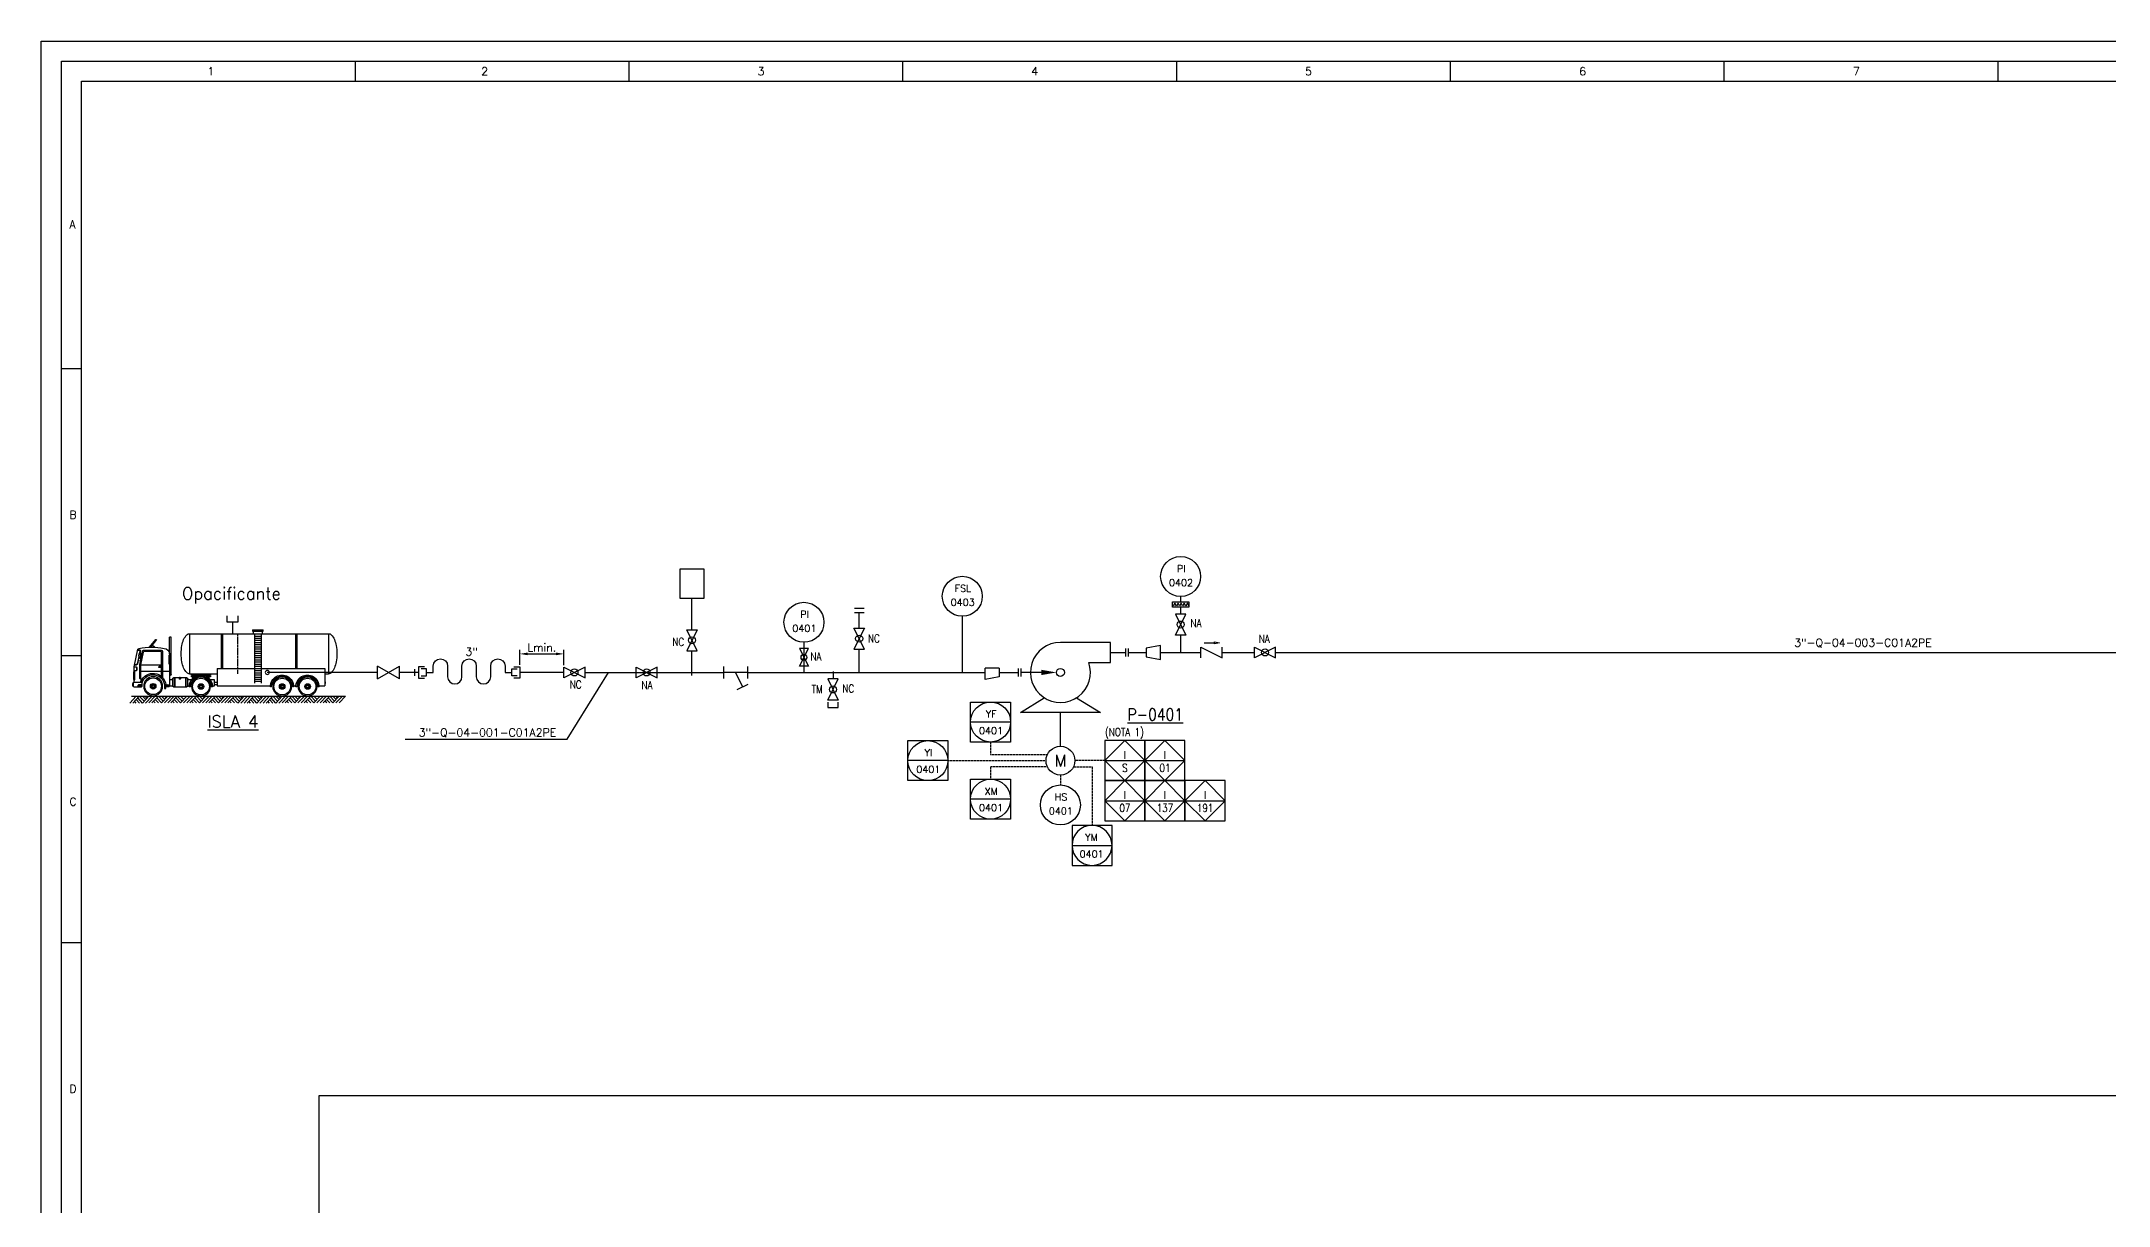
# Model space of a CAD drawing. Header units: millimetres. Extents: x 199 to 3946, y 1635 to 2230.
# Drawn here: x 2170 to 2687, y 1938 to 2229 of the extents above; entities that cross this region are included whole.
import ezdxf
from ezdxf.enums import TextEntityAlignment as Align

# ---------------------------------------------------------------- set-up
doc = ezdxf.new("R2010")
doc.units = ezdxf.units.MM
doc.linetypes.add('RAYITAS', pattern=[0.375, 0.25, -0.125])
doc.linetypes.add('TRAZOS', pattern=[0.75, 0.5, -0.25])
for name, color, linetype in [('CAJETIN', 1, 'Continuous'), ('CARGACAMIONES', 7, 'Continuous'), ('COTAS', 4, 'Continuous'), ('EQUIPOS', 5, 'Continuous'), ('FORMATO', 7, 'Continuous'), ('INSTRUMENTOS', 1, 'Continuous'), ('TEX', 7, 'Continuous'), ('TEXTO-INSTRUMENTACION', 7, 'Continuous'), ('TEXTO-VALVULAS Y ACCESORIOS', 7, 'Continuous'), ('TUBERIA', 5, 'Continuous'), ('TUBERÍA2', 1, 'TRAZOS'), ('VALVULAS Y ACCESORIOS', 1, 'Continuous')]:
    doc.layers.add(name, color=color, linetype=linetype)
doc.styles.add('PY', font='ROMANS.shx')
doc.styles.add('PY1', font='ROMANS.shx', dxfattribs={"width": 0.8})
doc.styles.add('TXT', font='txt')
doc.linetypes.add('SEÑAL_MECANICA2', pattern='A,4.411183,["o",PY,S=4.130212,R=360,X=0,Y=-1.374288],0.588817,-0.374158,["",PY,S=2,R=360,X=0,Y=-0.688262],-2.183682', length=7.55784)
doc.dimstyles.new('1-5', dxfattribs={"dimtxt": 2, "dimasz": 2, "dimexe": 1, "dimexo": 0.5, "dimgap": 0.6, "dimtad": 1, "dimdec": 0, "dimlfac": 5, "dimzin": 0, "dimdsep": 46, "dimtxsty": 'PY', "dimcen": 0.7, "dimclrd": 4, "dimclre": 4, "dimclrt": 7, "dimazin": 0, "dimtfac": 1, "dimtdec": 0, "dimtofl": 0, "dimtmove": 0, "dimatfit": 3, "dimfxl": 1, "dimtolj": 1, "dimtzin": 0, "dimarcsym": 0})

# ---------------------------------------------------------------- blocks, each defined once
blk = doc.blocks.new('CAMION CISTERNA ALZ')
at = {"layer": 'CAJETIN', "color": 4, "linetype": 'RAYITAS'}
blk.add_line((38.62, 22.25), (38.62, 7.95), dxfattribs=at)
at = {"layer": 'CARGACAMIONES', "color": 4, "linetype": 'ByBlock'}
for p, q in [((55.71, 22.25), (6.06, 22.25)), ((6.06, 22.25), (6.06, 7.95)), ((17.4, 22.25), (17.4, 9.88)), ((17.83, 22.25), (17.83, 9.88)), ((33.2, 23.63), (29.46, 23.63)), ((29.46, 23.13), (29.46, 23.63)), ((33.2, 23.38), (29.46, 23.38)), ((33.2, 23.13), (29.46, 23.13)), ((29.73, 23.13), (29.73, 22.25)), ((32.91, 22.25), (32.91, 23.13)), ((33.2, 23.63), (33.2, 23.13)), ((43.94, 22.25), (43.94, 9.88)), ((44.37, 22.25), (44.37, 9.88)), ((55.71, 22.25), (55.71, 7.95)), ((30.12, 22.09), (30.12, 4.63)), ((32.54, 21.43), (30.12, 21.43)), ((32.54, 20.66), (30.12, 20.66)), ((32.54, 19.89), (30.12, 19.89)), ((32.54, 19.12), (30.12, 19.12)), ((32.54, 18.34), (30.12, 18.34)), ((32.54, 17.57), (30.12, 17.57)), ((32.54, 16.8), (30.12, 16.8)), ((32.54, 16.03), (30.12, 16.03)), ((32.54, 15.26), (30.12, 15.26)), ((32.54, 22.09), (32.54, 4.63)), ((62.23, 7.75), (62.23, 21.05)), ((62.23, 21.05), (62.83, 21.05)), ((62.83, 14.9), (62.83, 21.05)), ((62.83, 15), (62.83, 3.58)), ((65.41, 15.99), (65.41, 6.68)), ((71.82, 16.39), (65.81, 16.39)), ((65.81, 15.79), (65.81, 7.05)), ((71.82, 15.99), (66.01, 15.99)), ((67.49, 20.16), (69.67, 17.49)), ((67.79, 20.16), (67.49, 20.16)), ((69.97, 17.48), (67.79, 20.16)), ((69.05, 18.25), (68.14, 17.46)), ((72.2, 15.68), (73.15, 11.18)), ((72.59, 15.76), (73.06, 13.57)), ((73.06, 13.41), (73.06, 15.39)), ((73.06, 15.39), (73.35, 15.39)), ((73.15, 15.39), (73.15, 16.19)), ((73.39, 15.36), (73.23, 16.13)), ((73.53, 15.18), (73.32, 16.15)), ((73.35, 15.39), (73.35, 13.41)), ((74.15, 16.49), (73.52, 16.49)), ((74.18, 16.39), (73.52, 16.39)), ((75.44, 10.43), (74.12, 16.67)), ((7.45, 7.95), (6.06, 7.95)), ((45.78, 9.88), (7.45, 9.88)), ((7.45, 9.88), (7.45, 3.68)), ((32.54, 14.48), (30.12, 14.48)), ((32.54, 13.71), (30.12, 13.71)), ((32.54, 12.94), (30.12, 12.94)), ((32.54, 12.17), (30.12, 12.17)), ((32.54, 11.39), (30.12, 11.39)), ((32.54, 10.62), (30.12, 10.62)), ((32.54, 9.85), (30.12, 9.85)), ((32.54, 9.08), (30.12, 9.08)), ((32.54, 8.3), (30.12, 8.3)), ((32.54, 7.53), (30.12, 7.53)), ((45.78, 9.88), (45.78, 3.68)), ((55.71, 7.95), (45.78, 7.95)), ((48.23, 7.85), (48.23, 7.45)), ((54.98, 7.85), (48.23, 7.85)), ((48.23, 7.45), (51.01, 7.45)), ((48.73, 7.85), (48.73, 7.95)), ((49.32, 7.45), (49.32, 7.25)), ((52.3, 7.45), (54.98, 7.45)), ((53.89, 7.45), (53.89, 7.25)), ((54.49, 7.85), (54.49, 7.95)), ((54.98, 7.45), (54.98, 7.85)), ((62.83, 14.3), (63.22, 14.3)), ((62.83, 13.91), (63.22, 13.91)), ((62.83, 13.51), (63.22, 13.51)), ((62.83, 13.11), (63.22, 13.11)), ((62.83, 12.71), (63.22, 12.71)), ((62.83, 12.32), (63.22, 12.32)), ((62.83, 11.92), (63.22, 11.92)), ((62.83, 11.52), (63.22, 11.52)), ((65.41, 8.84), (62.83, 8.84)), ((73.15, 11.12), (65.81, 11.12)), ((73.15, 8.84), (65.81, 8.84)), ((66.1, 10.33), (66.1, 10.53)), ((66.1, 10.53), (66.5, 10.53)), ((66.8, 10.33), (66.1, 10.33)), ((66.8, 10.53), (66.8, 10.33)), ((73.35, 13.41), (73.06, 13.41)), ((73.09, 13.41), (73.55, 11.22)), ((73.15, 13.41), (73.15, 12.61)), ((73.15, 12.61), (73.55, 12.61)), ((73.15, 11.18), (73.15, 6.16)), ((73.55, 11.22), (73.55, 6.36)), ((74.2, 11.52), (73.69, 13.95)), ((74.3, 11.54), (73.74, 14.16)), ((74.55, 10.13), (74.55, 9.24)), ((74.64, 10.33), (74.64, 9.14)), ((75.27, 11.22), (74.69, 11.22)), ((75.29, 11.12), (74.69, 11.12)), ((75.44, 10.43), (74.74, 10.43)), ((74.74, 9.04), (75.44, 9.04)), ((75.44, 8.94), (75.24, 8.94)), ((75.44, 8.74), (75.24, 8.74)), ((75.34, 8.74), (75.34, 5.76)), ((75.44, 4.87), (75.44, 10.43)), ((75.44, 8.64), (75.54, 8.64)), ((75.54, 8.64), (75.54, 5.86)), ((75.64, 8.64), (75.54, 8.64)), ((75.64, 5.86), (75.64, 8.64)), ((7.15, 4.45), (7.15, 5.08)), ((7.15, 5.08), (7.45, 5.08)), ((7.45, 4.45), (7.15, 4.45)), ((9.49, 3.68), (7.45, 3.68)), ((9.48, 3.28), (9.87, 3.28)), ((17.32, 3.28), (17.72, 3.28)), ((18.22, 3.68), (17.71, 3.68)), ((18.56, 3.68), (17.75, 3.68)), ((18.55, 3.28), (18.94, 3.28)), ((26.39, 3.28), (26.79, 3.28)), ((45.78, 3.68), (26.78, 3.68)), ((32.54, 6.75), (30.12, 6.75)), ((32.54, 5.99), (30.12, 5.99)), ((32.54, 5.26), (30.12, 5.26)), ((46.74, 4.98), (45.78, 4.98)), ((46.74, 4.12), (45.78, 4.12)), ((46.74, 3.68), (46.74, 5.76)), ((46.74, 5.76), (48.29, 5.76)), ((47.54, 3.68), (46.74, 3.68)), ((47.54, 3.28), (47.93, 3.28)), ((50.24, 7.25), (48.23, 7.25)), ((48.23, 7.25), (48.23, 6.85)), ((48.23, 6.85), (49.44, 6.85)), ((48.43, 6.85), (48.92, 6.47)), ((54.98, 7.25), (53.07, 7.25)), ((53.87, 6.85), (54.98, 6.85)), ((54.78, 6.85), (54.34, 6.51)), ((54.98, 6.85), (54.98, 7.25)), ((55.02, 5.76), (56.27, 5.76)), ((55.38, 3.28), (55.78, 3.28)), ((56.27, 3.68), (55.77, 3.68)), ((56.27, 3.68), (56.27, 6.06)), ((56.67, 6.46), (58.95, 6.46)), ((61.44, 3.28), (56.67, 3.28)), ((56.97, 6.46), (56.97, 3.28)), ((57.17, 6.46), (57.17, 3.28)), ((58.95, 6.46), (58.95, 6.16)), ((59.35, 6.46), (61.44, 6.46)), ((59.35, 6.46), (59.35, 6.16)), ((60.94, 6.46), (60.94, 3.28)), ((61.14, 6.46), (61.14, 3.28)), ((61.83, 6.06), (61.83, 3.68)), ((61.83, 5.76), (62.83, 5.76)), ((62.83, 3.68), (61.83, 3.68)), ((62.83, 7.35), (62.63, 7.35)), ((64.12, 3.38), (63.03, 3.38)), ((63.05, 3.58), (63.05, 3.9)), ((63.05, 3.58), (64, 3.58)), ((64, 3.58), (64, 3.9)), ((64.12, 2.68), (64.12, 3.38)), ((64.62, 2.68), (64.12, 2.68)), ((64.62, 3.38), (64.62, 2.68)), ((73.35, 6.16), (72.5, 6.16)), ((72.66, 5.37), (72.66, 5.96)), ((72.66, 3.48), (72.66, 4.67)), ((72.86, 4.87), (75.64, 4.87)), ((72.86, 3.48), (72.86, 3.88)), ((72.86, 3.48), (74.05, 3.48)), ((75.64, 3.28), (72.86, 3.28)), ((74.05, 3.48), (74.05, 3.88)), ((75.44, 5.76), (75.24, 5.76)), ((75.54, 5.86), (75.44, 5.86)), ((75.54, 5.86), (75.64, 5.86)), ((75.84, 4.67), (75.84, 3.48)), ((75.84, 4.47), (76.03, 4.47)), ((76.03, 3.68), (75.84, 3.68)), ((76.03, 4.47), (76.03, 3.68))]:
    blk.add_line(p, q, dxfattribs=at)
at = {"layer": 'CARGACAMIONES', "color": 4}
for p, q in [((2.29, -2.48), (0, 0)), ((76.41, 0), (0.04, 0)), ((37.42, -1.23), (38.57, 0)), ((37.99, -1.84), (39.69, 0)), ((41.99, -2.48), (39.7, 0)), ((43.12, -2.48), (40.83, 0)), ((44.25, -2.48), (41.95, 0)), ((45.37, -2.48), (43.08, 0)), ((43.66, -0.62), (44.23, 0)), ((44.22, -1.23), (45.36, 0)), ((44.78, -1.84), (46.49, 0)), ((48.78, -2.48), (46.49, 0)), ((49.9, -2.48), (47.61, 0)), ((3.42, -2.48), (1.13, 0)), ((4.55, -2.48), (2.25, 0)), ((2.83, -0.63), (3.41, 0)), ((3.39, -1.24), (4.53, 0)), ((3.96, -1.85), (5.66, 0)), ((4.49, -2.48), (6.22, -0.61)), ((5.62, -2.49), (6.79, -1.22)), ((7.95, -2.49), (5.66, 0)), ((6.74, -2.49), (7.35, -1.83)), ((9.08, -2.49), (6.79, 0)), ((10.2, -2.49), (7.91, 0)), ((11.33, -2.49), (9.04, 0)), ((10.18, -1.24), (11.32, -0.01)), ((10.74, -1.85), (12.44, -0.01)), ((11.28, -2.49), (13.01, -0.62)), ((12.4, -2.49), (13.57, -1.23)), ((14.74, -2.49), (12.44, -0.01)), ((13.53, -2.49), (14.13, -1.84)), ((15.86, -2.49), (13.57, -0.01)), ((16.99, -2.49), (14.7, -0.01)), ((18.12, -2.49), (15.82, -0.01)), ((16.4, -0.63), (16.98, -0.01)), ((16.96, -1.24), (18.1, -0.01)), ((17.53, -1.85), (19.23, -0.01)), ((18.06, -2.49), (19.79, -0.62)), ((19.19, -2.49), (20.36, -1.23)), ((21.52, -2.49), (19.23, -0.01)), ((20.32, -2.49), (20.92, -1.84)), ((22.65, -2.49), (20.36, -0.01)), ((23.78, -2.5), (21.48, -0.01)), ((24.9, -2.5), (22.61, -0.01)), ((23.2, -0.91), (23.77, -0.28)), ((23.75, -1.25), (24.89, -0.01)), ((24.31, -1.86), (26.02, -0.01)), ((24.85, -2.5), (26.58, -0.62)), ((25.97, -2.5), (27.14, -1.23)), ((28.31, -2.5), (26.02, -0.01)), ((27.1, -2.5), (27.71, -1.84)), ((29.44, -2.5), (27.14, -0.01)), ((30.56, -2.5), (28.27, -0.02)), ((31.69, -2.5), (29.4, -0.02)), ((29.99, -0.77), (30.55, -0.14)), ((30.54, -1.25), (31.68, -0.02)), ((31.1, -1.86), (32.8, -0.02)), ((31.63, -2.5), (33.37, -0.63)), ((32.76, -2.5), (33.93, -1.24)), ((35.09, -2.5), (32.8, -0.02)), ((33.89, -2.5), (34.49, -1.85)), ((36.22, -2.5), (33.93, -0.02)), ((37.35, -2.5), (35.06, -0.02)), ((38.47, -2.5), (36.18, -0.02)), ((36.88, -0.75), (37.44, -0.12)), ((38.52, -2.48), (40.25, -0.61)), ((39.65, -2.48), (40.82, -1.22)), ((40.78, -2.48), (41.38, -1.83)), ((45.32, -2.48), (47.05, -0.61)), ((46.44, -2.48), (47.61, -1.22)), ((47.57, -2.48), (48.17, -1.83)), ((51.03, -2.48), (48.74, 0)), ((52.16, -2.48), (49.87, 0)), ((50.44, -0.63), (51.02, 0)), ((51, -1.24), (52.14, 0)), ((51.57, -1.85), (53.27, 0)), ((52.1, -2.48), (53.83, -0.61)), ((53.23, -2.49), (54.4, -1.22)), ((55.56, -2.49), (53.27, 0)), ((54.36, -2.49), (54.96, -1.83)), ((56.69, -2.49), (54.4, 0)), ((57.82, -2.49), (55.52, 0)), ((58.94, -2.49), (56.65, 0)), ((57.79, -1.24), (58.93, -0.01)), ((58.35, -1.85), (60.06, -0.01)), ((58.89, -2.49), (60.62, -0.62)), ((60.02, -2.49), (61.18, -1.23)), ((62.35, -2.49), (60.06, -0.01)), ((61.14, -2.49), (61.75, -1.84)), ((63.48, -2.49), (61.18, -0.01)), ((64.6, -2.49), (62.31, -0.01)), ((65.73, -2.49), (63.44, -0.01)), ((64.01, -0.63), (64.59, -0.01)), ((64.58, -1.24), (65.72, -0.01)), ((65.14, -1.85), (66.84, -0.01)), ((65.67, -2.49), (67.41, -0.62)), ((66.8, -2.49), (67.97, -1.23)), ((69.13, -2.49), (66.84, -0.01)), ((67.93, -2.49), (68.53, -1.84)), ((70.26, -2.49), (67.97, -0.01)), ((71.39, -2.5), (69.1, -0.01)), ((72.51, -2.5), (70.22, -0.01)), ((70.81, -0.91), (71.38, -0.28)), ((71.36, -1.25), (72.5, -0.01)), ((71.92, -1.86), (73.63, -0.01)), ((72.46, -2.5), (74.19, -0.62)), ((73.59, -2.5), (74.75, -1.23)), ((75.92, -2.5), (73.63, -0.01)), ((74.71, -2.5), (75.32, -1.84)), ((77.05, -2.5), (74.76, -0.01))]:
    blk.add_line(p, q, dxfattribs=at)
at = {"layer": 'CARGACAMIONES', "color": 4, "linetype": 'Continuous'}
blk.add_circle((27.95, 8.42), 0.718, dxfattribs=at)
at = {"layer": 'CARGACAMIONES', "color": 4, "linetype": 'ByBlock'}
for centre, radius in [((13.55, 3.38), 3.38), ((13.55, 3.38), 0.794), ((12.95, 3.38), 0.0993), ((13.13, 3.8), 0.0993), ((13.13, 2.96), 0.0993), ((13.55, 3.38), 0.397), ((13.55, 3.98), 0.0993), ((13.55, 2.78), 0.0993), ((13.97, 3.8), 0.0993), ((13.97, 2.96), 0.0993), ((14.14, 3.38), 0.0993), ((22.62, 3.38), 3.38), ((22.62, 3.38), 0.794), ((22.02, 3.38), 0.0993), ((22.2, 3.8), 0.0993), ((22.2, 2.96), 0.0993), ((22.62, 3.38), 0.397), ((22.62, 3.98), 0.0993), ((22.62, 2.78), 0.0993), ((23.04, 3.8), 0.0993), ((23.04, 2.96), 0.0993), ((23.21, 3.38), 0.0993), ((51.61, 3.38), 3.38), ((51.61, 3.38), 0.794), ((51.01, 3.38), 0.0993), ((51.19, 3.8), 0.0993), ((51.19, 2.96), 0.0993), ((51.61, 3.38), 0.397), ((51.61, 3.98), 0.0993), ((51.61, 2.78), 0.0993), ((52.03, 3.8), 0.0993), ((52.03, 2.96), 0.0993), ((52.2, 3.38), 0.0993), ((59.15, 6.46), 0.199), ((68.69, 3.48), 3.38), ((68.69, 3.48), 0.794), ((68.09, 3.48), 0.0993), ((68.27, 3.9), 0.0993), ((68.27, 3.06), 0.0993), ((68.69, 3.48), 0.397), ((68.69, 4.07), 0.0993), ((68.69, 2.88), 0.0993), ((69.11, 3.9), 0.0993), ((69.11, 3.06), 0.0993), ((69.28, 3.48), 0.0993)]:
    blk.add_circle(centre, radius, dxfattribs=at)
for centre, radius, start, end in [((6.06, 20.89), 1.36, 90, 135.02507), ((55.71, 20.89), 1.36, 44.97493, 90), ((20.34, 15.1), 17.24, 170.27274, 180), ((20.34, 15.1), 17.24, 180, 189.72726), ((13.25, 16.31), 10.04, 157.51772, 170.27274), ((8.8, 18.15), 5.23, 135.02507, 157.51772), ((52.97, 18.15), 5.23, 22.48228, 44.97493), ((48.52, 16.31), 10.04, 9.72726, 22.48228), ((41.43, 15.1), 17.24, 360, 9.72726), ((41.43, 15.1), 17.24, 350.27274, 0), ((64.81, 15), 1.99, 90, 180), ((69.28, -2.39), 19.88, 77.0128, 102.9872), ((65.81, 15.99), 0.397, 90, 180), ((66.01, 15.79), 0.199, 90, 180), ((69.75, 17.67), 0.0993, 0, 180), ((69.75, 17.67), 0.0993, 180, 0), ((71.82, 15.59), 0.794, 11.94418, 90), ((71.82, 15.59), 0.397, 11.94418, 90), ((73.52, 16.19), 0.298, 90, 191.97613), ((73.52, 16.19), 0.199, 90, 191.97613), ((72.36, 14.4), 1.4, 315, 45), ((73.73, 16.59), 0.397, 11.97613, 90), ((13.25, 13.88), 10.04, 189.72726, 202.48228), ((8.8, 12.04), 5.23, 202.48228, 224.97493), ((6.06, 9.3), 1.36, 224.97493, 270), ((13.6, 3.38), 4.12, 358.61965, 181.38035), ((22.67, 3.38), 4.12, 358.61965, 181.38035), ((51.66, 3.38), 4.12, 358.61965, 181.38035), ((55.71, 9.3), 1.36, 270, 315.02507), ((52.97, 12.04), 5.23, 315.02507, 337.51772), ((48.52, 13.88), 10.04, 337.51772, 350.27274), ((62.63, 7.75), 0.397, 180, 270), ((68.74, 3.48), 4.62, 31.87064, 181.38035), ((68.74, 3.48), 4.12, 17.5788, 181.38035), ((74.69, 11.62), 0.497, 191.97613, 270), ((74.69, 11.62), 0.397, 191.97613, 270), ((74.74, 10.33), 0.0993, 90, 180), ((74.74, 9.14), 0.0993, 180, 270), ((13.6, 3.38), 3.72, 358.47242, 181.52758), ((13.55, 3.38), 2.98, 90, 270), ((13.55, 3.38), 0.993, 90, 270), ((13.55, 3.38), 2.98, 270, 90), ((13.55, 3.38), 0.993, 270, 90), ((22.67, 3.38), 3.72, 358.47242, 181.52758), ((22.62, 3.38), 2.98, 90, 270), ((22.62, 3.38), 0.993, 90, 270), ((22.62, 3.38), 2.98, 270, 90), ((22.62, 3.38), 0.993, 270, 90), ((51.66, 3.38), 3.72, 358.47242, 181.52758), ((51.61, 3.38), 2.98, 90, 270), ((51.61, 3.38), 0.993, 90, 270), ((51.61, 3.38), 2.98, 270, 90), ((51.61, 3.38), 0.993, 270, 90), ((56.67, 6.06), 0.397, 90, 180), ((56.67, 3.68), 0.397, 180, 270), ((59.15, 6.16), 0.199, 180, 0), ((61.44, 6.06), 0.397, 0, 90), ((61.44, 3.68), 0.397, 270, 0), ((63.03, 3.58), 0.199, 180, 270), ((63.52, 3.42), 0.674, 45, 135), ((68.69, 3.48), 2.98, 90, 270), ((68.69, 3.48), 0.993, 90, 270), ((68.69, 3.48), 2.98, 270, 90), ((68.69, 3.48), 0.993, 270, 90), ((72.66, 5.66), 0.298, 270, 90), ((72.86, 4.67), 0.199, 90, 180), ((72.86, 3.48), 0.199, 180, 270), ((73.45, 3.28), 0.843, 45, 135), ((68.74, 3.48), 4.62, 17.5788, 25.73681), ((73.35, 6.36), 0.199, 270, 0), ((75.64, 4.67), 0.199, 0, 90), ((75.64, 3.48), 0.199, 270, 0)]:
    blk.add_arc(centre, radius, start, end, dxfattribs=at)
at = {"layer": 'CARGACAMIONES', "color": 4}
for start, end in [(357.70847, 177.70847), (177.70847, 357.70847)]:
    blk.add_arc((74.79, -1.38), 0.0145, start, end, dxfattribs=at)
blk = doc.blocks.new('VALV GLOB-V')
at = {"layer": 'INSTRUMENTOS', "color": 1, "flags": 128}
blk.add_lwpolyline([(5.7, -1.43), (5.7, 1.43), (0, -1.43), (0, 1.43)], close=True, dxfattribs=at)
at = {"layer": 'INSTRUMENTOS', "color": 1}
blk.add_circle((2.85, 0), 0.95, dxfattribs=at)
at = {"layer": 'INSTRUMENTOS', "color": 7, "linetype": 'SEÑAL_MECANICA2', "style": 'PY'}
blk.add_attdef('REF.', text='', height=2, dxfattribs=at).set_placement((3, -3.37), align=Align.MIDDLE)
blk = doc.blocks.new('*D22')
at = {"layer": 'COTAS', "color": 4, "lineweight": -2, "transparency": 16777216}
for p, q in [((2289.56, 2073.25), (2289.56, 2076.98)), ((2300.62, 2073.16), (2300.62, 2076.98)), ((2291.56, 2075.98), (2298.62, 2075.98))]:
    blk.add_line(p, q, dxfattribs=at)
at = {"layer": 'COTAS', "color": 4, "transparency": 16777216}
for points in [[(2291.56, 2076.32), (2291.56, 2075.65), (2289.56, 2075.98)], [(2298.62, 2076.32), (2298.62, 2075.65), (2300.62, 2075.98)]]:
    blk.add_solid(points, dxfattribs=at)
at = {"layer": 'Defpoints', "color": 0, "transparency": 16777216}
for p in [(2289.56, 2072.75), (2300.62, 2075.98), (2300.62, 2072.66)]:
    blk.add_point(p, dxfattribs=at)
at = {"layer": 'COTAS', "color": 7, "transparency": 16777216, "insert": (2295.09, 2077.58), "char_height": 2, "attachment_point": 5, "style": 'PY'}
blk.add_mtext('\\A1;Lmin.', dxfattribs=at)
blk = doc.blocks.new('MANG-VAL')
at = {"layer": 'INSTRUMENTOS', "color": 1}
for p, q in [((0, 1.5), (0, -1.5)), ((6, 0), (0, 0)), ((3, 0), (4.8, -3.6)), ((6, 1.5), (6, -1.5)), ((3.46, -4.27), (6.14, -2.93))]:
    blk.add_line(p, q, dxfattribs=at)
blk = doc.blocks.new('SEÑAL CIR')
at = {"color": 1}
blk.add_circle((0, 5.7), 5.7, dxfattribs=at)
at = {"layer": 'INSTRUMENTOS', "linetype": 'Continuous', "style": 'PY', "flags": 4}
for p in [(0.18, 6.94), (0.13, 2.95)]:
    blk.add_attdef('---', text='', height=2, dxfattribs=at).set_placement(p, align=Align.CENTER)
blk = doc.blocks.new('REDUCCION')
at = {"color": 1}
for p, q in [((0, 2), (0, -2)), ((4, 1.25), (0, 2)), ((4, -1.25), (4, 1.25)), ((0, -2), (4, -1.25))]:
    blk.add_line(p, q, dxfattribs=at)
at = {"style": 'PY1', "width": 0.8}
blk.add_attdef('.', text='', height=2, dxfattribs=at).set_placement((2, -3.65), align=Align.MIDDLE)
blk = doc.blocks.new('FLECHA')
at = {"color": 1}
blk.add_solid([(-0.88, -5), (0.87, -5), (0, 0)], dxfattribs=at)
blk = doc.blocks.new('SECUENCIA PROGRAMADA EN SISTEMA DE CONTROL PLC')
at = {"layer": 'INSTRUMENTOS'}
blk.add_line((-5, 5), (5, 5), dxfattribs=at)
at = {"layer": 'INSTRUMENTOS', "flags": 128}
for points in [[(0, 0), (-5, 5), (0, 10), (5, 5)], [(-5, 0), (5, 0), (5, 10), (-5, 10)]]:
    blk.add_lwpolyline(points, close=True, dxfattribs=at)
at = {"layer": 'TEXTO-INSTRUMENTACION', "linetype": 'Continuous', "style": 'PY1', "width": 0.8}
for tag, p in [('XXX', (0.01, 6.43)), ('YYY', (0.01, 3.17))]:
    blk.add_attdef(tag, text='', height=2, dxfattribs=at).set_placement(p, align=Align.MIDDLE_CENTER)
blk = doc.blocks.new('DIAFRAGMA')
at = {"layer": 'INSTRUMENTOS', "color": 1, "ltscale": 0.1, "flags": 128}
blk.add_lwpolyline([(0, -2.25), (0, 2.25), (1.5, 2.25), (1.5, -2.25)], close=True, dxfattribs=at)
blk.add_lwpolyline([(0.46, -2.25), (1.12, -1.86), (0.38, -1.43), (1.12, -1), (0.38, -0.56), (1.12, -0.13), (0.38, 0.3), (1.12, 0.73), (0.38, 1.17), (1.12, 1.6), (0.38, 2.03), (0.75, 2.25)], dxfattribs=at)
blk = doc.blocks.new('VALVULA RETENCION')
at = {"layer": 'VALVULAS Y ACCESORIOS'}
blk.add_line((0.79, 2.4), (3.43, 2.4), dxfattribs=at)
at = {"layer": 'VALVULAS Y ACCESORIOS', "flags": 128}
blk.add_lwpolyline([(0, -1.33), (0, 1.33), (5.33, -1.33), (5.33, 1.33)], dxfattribs=at)
blk.add_lwpolyline([(4.65, 2.4), (3.43, 2.14), (3.43, 2.66)], close=True, dxfattribs=at)
at = {"layer": 'TEXTO-VALVULAS Y ACCESORIOS', "linetype": 'SEÑAL_MECANICA2', "style": 'PY1', "width": 0.8}
blk.add_attdef('REF.', text='', height=2, dxfattribs=at).set_placement((2.94, -3.07), align=Align.MIDDLE)
blk = doc.blocks.new('SEÑAL CIRCU MARCO')
at = {"color": 1, "linetype": 'Continuous', "ltscale": 0.5}
blk.add_line((5.7, 5.7), (-5.7, 5.7), dxfattribs=at)
at = {"color": 1, "flags": 128}
blk.add_lwpolyline([(5.7, 0), (-5.7, 0), (-5.7, 11.4), (5.7, 11.4)], close=True, dxfattribs=at)
at = {"color": 1}
blk.add_circle((0, 5.7), 5.7, dxfattribs=at)
at = {"style": 'PY'}
for tag, p in [('XXX', (0.18, 7.98)), ('YYY', (0.13, 3.24))]:
    blk.add_attdef(tag, text='', height=2, dxfattribs=at).set_placement(p, align=Align.MIDDLE)
blk = doc.blocks.new('MARCO-A1')
at = {"layer": 'FORMATO', "color": 5}
for p, q in [((78.42, 589), (78.42, 584)), ((146.83, 589), (146.83, 584)), ((215.25, 589), (215.25, 584)), ((283.67, 589), (283.67, 584)), ((352.08, 589), (352.08, 584)), ((420.5, 589), (420.5, 584)), ((488.92, 589), (488.92, 584)), ((5, 512.25), (10, 512.25)), ((5, 440.5), (10, 440.5)), ((5, 368.75), (10, 368.75))]:
    blk.add_line(p, q, dxfattribs=at)
at = {"layer": 'FORMATO', "color": 1}
blk.add_lwpolyline([(0, 594), (841, 594), (841, 0), (0, 0)], close=True, dxfattribs=at)
at = {"layer": 'FORMATO', "color": 5}
blk.add_lwpolyline([(5, 589), (836, 589), (836, 5), (5, 5)], close=True, dxfattribs=at)
at = {"layer": 'FORMATO', "color": 8, "linetype": 'Continuous'}
blk.add_lwpolyline([(10, 584), (831, 584), (831, 10), (10, 10)], close=True, dxfattribs=at)
at = {"layer": 'FORMATO', "color": 1, "style": 'PY'}
for s, p in [('1', (41.52, 585.5)), ('2', (109.93, 585.5)), ('3', (178.99, 585.5)), ('4', (247.4, 585.5)), ('5', (315.82, 585.5)), ('6', (384.34, 585.5)), ('7', (452.75, 585.5)), ('A', (7, 547.25)), ('B', (7, 474.67)), ('C', (7, 402.92)), ('D', (7, 331.17))]:
    blk.add_text(s, height=2, dxfattribs=at).set_placement(p)

msp = doc.modelspace()

# ---------------------------------------------------------------- linework, layer by layer
at = {"color": 1}
for p, q in [((2454.74, 2090.33), (2454.74, 2088.97)), ((2454.74, 2087.62), (2454.74, 2085.94)), ((2217.77, 2084), (2217.77, 2081.02)), ((2400.18, 2085.38), (2400.18, 2071.34)), ((2360.6, 2078.88), (2360.6, 2071.34)), ((2454.74, 2080.68), (2454.74, 2076.34)), ((2259.53, 2069.76), (2254.02, 2072.94)), ((2254.02, 2069.76), (2259.53, 2072.94)), ((2254.02, 2069.76), (2254.02, 2072.94)), ((2259.53, 2069.76), (2259.53, 2072.94)), ((2263.39, 2070.49), (2263.39, 2072.17)), ((2405.86, 2069.59), (2405.86, 2072.44)), ((2409.37, 2072.44), (2405.86, 2072.44)), ((2409.37, 2072.44), (2409.37, 2070.25)), ((2254.02, 2071.35), (2226.48, 2071.35)), ((2264.3, 2071.33), (2259.53, 2071.33)), ((2367.86, 2071.57), (2367.86, 2069.71)), ((2409.37, 2070.25), (2405.86, 2069.59)), ((2424.69, 2052.9), (2424.69, 2061.34))]:
    msp.add_line(p, q, dxfattribs=at)
for p, q in [((2301.39, 2054.69), (2311.74, 2071.34)), ((2260.91, 2054.69), (2301.39, 2054.69))]:
    msp.add_line(p, q)
at = {"color": 1, "flags": 128}
for points in [[(2216.35, 2085.5), (2216.35, 2084), (2219.2, 2084), (2219.2, 2085.5)], [(2265.8, 2072.75), (2264.3, 2072.75), (2264.3, 2069.9), (2265.8, 2069.9)], [(2288.06, 2072.75), (2289.56, 2072.75), (2289.56, 2069.9), (2288.06, 2069.9)], [(2366.61, 2063.92), (2366.61, 2062.6), (2369.11, 2062.6), (2369.11, 2063.92)]]:
    msp.add_lwpolyline(points, dxfattribs=at)
at = {"color": 1}
msp.add_circle((2424.7, 2049.3), 3.6, dxfattribs=at)
at = {"layer": 'EQUIPOS', "linetype": 'Continuous'}
for p, q in [((2437.19, 2076.34), (2441.08, 2076.34)), ((2420.76, 2071.34), (2414.85, 2071.34))]:
    msp.add_line(p, q, dxfattribs=at)
at = {"layer": 'EQUIPOS', "color": 5, "linetype": 'Continuous'}
msp.add_lwpolyline([(2437.19, 2078.84), (2424.69, 2078.84, 3.146264), (2431.76, 2073.84), (2437.19, 2073.84)], format="xyb", close=True, dxfattribs=at)
msp.add_lwpolyline([(2428.74, 2065.03), (2434.69, 2061.34), (2414.69, 2061.34), (2420.64, 2065.03)], dxfattribs=at)
msp.add_circle((2424.69, 2071.34), 1, dxfattribs=at)
at = {"layer": 'INSTRUMENTOS', "color": 1, "ltscale": 0.1, "flags": 128}
for points in [[(2264.96, 2070.48), (2266.26, 2070.48), (2266.26, 2072.21), (2264.96, 2072.21)], [(2288.89, 2070.48), (2287.6, 2070.48), (2287.6, 2072.21), (2288.89, 2072.21)]]:
    msp.add_lwpolyline(points, dxfattribs=at)
at = {"layer": 'TUBERIA', "color": 5, "linetype": 'Continuous'}
for p, q in [((2441.75, 2076.34), (2446.16, 2076.34)), ((2449.67, 2076.34), (2459.81, 2076.34)), ((2465.14, 2076.34), (2473.21, 2076.34)), ((2478.47, 2076.34), (2770.76, 2076.34)), ((2295.42, 2071.32), (2289.56, 2071.32)), ((2300.62, 2071.32), (2295.42, 2071.32)), ((2305.89, 2071.34), (2340.48, 2071.34)), ((2346.48, 2071.34), (2366.77, 2071.34)), ((2366.77, 2071.34), (2405.86, 2071.34)), ((2409.37, 2071.34), (2414.19, 2071.34))]:
    msp.add_line(p, q, dxfattribs=at)
at = {"layer": 'TUBERIA', "linetype": 'Continuous'}
msp.add_line((2415.27, 2071.34), (2414.85, 2071.34), dxfattribs=at)
at = {"layer": 'TUBERIA', "color": 1, "linetype": 'TRAZOS', "ltscale": 0.5}
for p, q in [((2396.57, 2049.3), (2421.1, 2049.3)), ((2435.8, 2049.3), (2428.29, 2049.3)), ((2424.69, 2045.7), (2424.69, 2043.21))]:
    msp.add_line(p, q, dxfattribs=at)
at = {"layer": 'TUBERIA', "color": 4, "linetype": 'Continuous'}
msp.add_lwpolyline([(2329.58, 2089.89), (2335.64, 2089.89), (2335.64, 2097.2), (2329.58, 2097.2)], close=True, dxfattribs=at)
for points in [[(2332.61, 2082.02), (2332.61, 2089.89)], [(2373.2, 2087.37), (2375.61, 2087.37)], [(2373.2, 2086.36), (2375.61, 2086.36)], [(2374.4, 2082.42), (2374.4, 2086.36)], [(2374.4, 2071.34), (2374.4, 2077.16)], [(2332.61, 2070.54), (2332.61, 2076.76)]]:
    msp.add_lwpolyline(points, dxfattribs=at)
at = {"layer": 'TUBERIA', "color": 5, "linetype": 'Continuous'}
msp.add_lwpolyline([(2239.44, 1865.06), (2239.44, 1965.62), (2770.76, 1965.62), (2770.76, 2076.34)], dxfattribs=at)
at = {"layer": 'TUBERIA', "color": 5, "linetype": 'Continuous', "flags": 128}
msp.add_lwpolyline([(2266.26, 2071.34), (2267.96, 2071.34), (2267.96, 2072.94, -1), (2271.55, 2072.94), (2271.55, 2070.25, 1), (2275.14, 2070.25), (2275.14, 2072.94, -1), (2278.72, 2072.94), (2278.72, 2070.25, 1), (2282.31, 2070.25), (2282.31, 2072.94, -1), (2285.89, 2072.94), (2285.89, 2071.34), (2287.6, 2071.34)], format="xyb", dxfattribs=at)
at = {"layer": 'TUBERÍA2', "color": 1, "ltscale": 0.5}
for points in [[(2407.24, 2053.94), (2407.24, 2050.84), (2421.44, 2050.84)], [(2421.44, 2047.76), (2407.24, 2047.76), (2407.24, 2044.66)], [(2427.95, 2047.76), (2432.63, 2047.76), (2432.63, 2033.11)]]:
    msp.add_lwpolyline(points, dxfattribs=at)
at = {"layer": 'VALVULAS Y ACCESORIOS', "ltscale": 0.1}
for p, q in [((2441.08, 2075.34), (2441.08, 2077.34)), ((2441.75, 2075.34), (2441.75, 2077.34)), ((2414.19, 2070.34), (2414.19, 2072.34)), ((2414.19, 2070.34), (2414.19, 2072.34)), ((2414.85, 2070.34), (2414.85, 2072.34)), ((2414.85, 2070.34), (2414.85, 2072.34))]:
    msp.add_line(p, q, dxfattribs=at)

# ---------------------------------------------------------------- block references
msp.add_blockref('MARCO-A1', (2170.01, 1635.11))
at = {"linetype": 'Continuous'}
ref = msp.add_blockref('SEÑAL CIR', (2454.74, 2090.33), dxfattribs=dict(at, xscale=0.8771000000000412, yscale=0.8771000000000412, zscale=0.8771000000000412))
ref.add_attrib('---', 'PI', dxfattribs={"layer": 'INSTRUMENTOS', "color": 7, "linetype": 'Continuous', "height": 1.754, "style": 'PY'}).set_placement((2454.9, 2096.41), align=Align.CENTER)
ref.add_attrib('---', '0402', dxfattribs={"layer": 'INSTRUMENTOS', "color": 7, "linetype": 'Continuous', "height": 1.754, "style": 'PY'}).set_placement((2454.85, 2092.91), align=Align.CENTER)
ref = msp.add_blockref('SEÑAL CIR', (2400.18, 2085.38), dxfattribs=dict(at, xscale=0.8771000000000412, yscale=0.8771000000000412, zscale=0.8771000000000412))
ref.add_attrib('---', 'FSL', dxfattribs={"layer": 'INSTRUMENTOS', "color": 7, "linetype": 'Continuous', "height": 1.754, "style": 'PY'}).set_placement((2400.34, 2091.46), align=Align.CENTER)
ref.add_attrib('---', '0403', dxfattribs={"layer": 'INSTRUMENTOS', "color": 7, "linetype": 'Continuous', "height": 1.754, "style": 'PY'}).set_placement((2400.29, 2087.96), align=Align.CENTER)
ref = msp.add_blockref('SEÑAL CIR', (2360.6, 2078.88), dxfattribs=dict(at, xscale=0.877100000000155, yscale=0.877100000000155, zscale=0.877100000000155))
ref.add_attrib('---', 'PI', dxfattribs={"layer": 'INSTRUMENTOS', "color": 7, "linetype": 'Continuous', "height": 1.754, "style": 'PY'}).set_placement((2360.76, 2084.97), align=Align.CENTER)
ref.add_attrib('---', '0401', dxfattribs={"layer": 'INSTRUMENTOS', "color": 7, "linetype": 'Continuous', "height": 1.754, "style": 'PY'}).set_placement((2360.71, 2081.47), align=Align.CENTER)
at = {"color": 1, "linetype": 'Continuous', "xscale": 0.8999999999999772, "yscale": 0.8999999999999772, "zscale": 0.8999999999999772, "rotation": 90}
msp.add_blockref('DIAFRAGMA', (2454.74, 2087.62), dxfattribs=at)
at = {"linetype": 'Continuous'}
for p, xscale, yscale, zscale, rotation in [((2374.4, 2082.42), 0.9232631578947803, 0.9232631578947803, 0.9232631578947803, 270), ((2454.74, 2080.68), 0.9232631578947804, 0.9232631578947804, 0.9232631578947804, 90), ((2332.61, 2082.02), 0.9232631578947803, 0.9232631578947803, 0.9232631578947803, 270), ((2367.86, 2064.45), 0.9232631578945529, 0.9232631578945529, 0.9232631578945529, 90)]:
    msp.add_blockref('VALV GLOB-V', p, dxfattribs=dict(at, xscale=xscale, yscale=yscale, zscale=zscale, rotation=rotation))
for name, p in [('VALVULA RETENCION', (2459.81, 2076.34)), ('MANG-VAL', (2340.48, 2071.34)), ('MANG-VAL', (2340.48, 2071.34))]:
    msp.add_blockref(name, p, dxfattribs=at)
at = {"linetype": 'Continuous', "xscale": 0.9232631578946666, "yscale": 0.9232631578946666, "zscale": 0.9232631578946666}
for p in [(2473.21, 2076.34), (2300.62, 2071.34), (2318.64, 2071.34)]:
    msp.add_blockref('VALV GLOB-V', p, dxfattribs=at)
at = {"xscale": 0.8771000000000412, "yscale": 0.8771000000000412, "zscale": 0.8771000000000412}
for p, values in [((2407.24, 2053.94), {'XXX': 'YF', 'YYY': '0401'}), ((2391.57, 2044.3), {'XXX': 'YI', 'YYY': '0401'}), ((2407.24, 2034.66), {'XXX': 'XM', 'YYY': '0401'})]:
    msp.add_blockref('SEÑAL CIRCU MARCO', p, dxfattribs=at).add_auto_attribs(values)
ref = msp.add_blockref('SECUENCIA PROGRAMADA EN SISTEMA DE CONTROL PLC', (2440.81, 2044.29), dxfattribs=dict(xscale=1.001089596937504, yscale=1.001089596937504, zscale=1.001089596937504))
ref.add_attrib('XXX', 'I', dxfattribs={"layer": 'TEXTO-INSTRUMENTACION', "linetype": 'Continuous', "height": 2, "style": 'TXT'}).set_placement((2440.81, 2050.74), align=Align.MIDDLE_CENTER)
ref.add_attrib('YYY', 'S', dxfattribs={"layer": 'TEXTO-INSTRUMENTACION', "linetype": 'Continuous', "height": 2, "style": 'PY1', "width": 0.8}).set_placement((2440.81, 2047.47), align=Align.MIDDLE_CENTER)
ref = msp.add_blockref('SECUENCIA PROGRAMADA EN SISTEMA DE CONTROL PLC', (2450.82, 2044.29), dxfattribs=dict(xscale=1.001089596937504, yscale=1.001089596937504, zscale=1.001089596937504))
ref.add_attrib('XXX', 'I', dxfattribs={"layer": 'TEXTO-INSTRUMENTACION', "linetype": 'Continuous', "height": 2, "style": 'TXT'}).set_placement((2450.83, 2050.74), align=Align.MIDDLE_CENTER)
ref.add_attrib('YYY', '01', dxfattribs={"layer": 'TEXTO-INSTRUMENTACION', "linetype": 'Continuous', "height": 2.002, "style": 'PY1', "width": 0.8}).set_placement((2450.83, 2047.47), align=Align.MIDDLE_CENTER)
at = {"linetype": 'Continuous'}
ref = msp.add_blockref('SEÑAL CIR', (2424.69, 2033.21), dxfattribs=dict(at, xscale=0.8771000000000412, yscale=0.8771000000000412, zscale=0.8771000000000412))
ref.add_attrib('---', 'HS', dxfattribs={"layer": 'INSTRUMENTOS', "color": 7, "linetype": 'Continuous', "height": 1.754, "style": 'PY'}).set_placement((2424.85, 2039.3), align=Align.CENTER)
ref.add_attrib('---', '0401', dxfattribs={"layer": 'INSTRUMENTOS', "color": 7, "linetype": 'Continuous', "height": 1.754, "style": 'PY'}).set_placement((2424.8, 2035.8), align=Align.CENTER)
ref = msp.add_blockref('SECUENCIA PROGRAMADA EN SISTEMA DE CONTROL PLC', (2440.81, 2034.28), dxfattribs=dict(xscale=1.001089596937504, yscale=1.001089596937504, zscale=1.001089596937504))
ref.add_attrib('XXX', 'I', dxfattribs={"layer": 'TEXTO-INSTRUMENTACION', "linetype": 'Continuous', "height": 2, "style": 'TXT'}).set_placement((2440.81, 2040.73), align=Align.MIDDLE_CENTER)
ref.add_attrib('YYY', '07', dxfattribs={"layer": 'TEXTO-INSTRUMENTACION', "linetype": 'Continuous', "height": 2.002, "style": 'PY1', "width": 0.8}).set_placement((2440.81, 2037.46), align=Align.MIDDLE_CENTER)
ref = msp.add_blockref('SECUENCIA PROGRAMADA EN SISTEMA DE CONTROL PLC', (2450.82, 2034.28), dxfattribs=dict(xscale=1.001089596937504, yscale=1.001089596937504, zscale=1.001089596937504))
ref.add_attrib('XXX', 'I', dxfattribs={"layer": 'TEXTO-INSTRUMENTACION', "linetype": 'Continuous', "height": 2, "style": 'TXT'}).set_placement((2450.82, 2040.73), align=Align.MIDDLE_CENTER)
ref.add_attrib('YYY', '137', dxfattribs={"layer": 'TEXTO-INSTRUMENTACION', "linetype": 'Continuous', "height": 2.002, "style": 'PY1', "width": 0.8}).set_placement((2450.82, 2037.46), align=Align.MIDDLE_CENTER)
ref = msp.add_blockref('SECUENCIA PROGRAMADA EN SISTEMA DE CONTROL PLC', (2460.83, 2034.28), dxfattribs=dict(xscale=1.001089596937504, yscale=1.001089596937504, zscale=1.001089596937504))
ref.add_attrib('XXX', 'I', dxfattribs={"layer": 'TEXTO-INSTRUMENTACION', "linetype": 'Continuous', "height": 2, "style": 'TXT'}).set_placement((2460.84, 2040.73), align=Align.MIDDLE_CENTER)
ref.add_attrib('YYY', '191', dxfattribs={"layer": 'TEXTO-INSTRUMENTACION', "linetype": 'Continuous', "height": 2.002, "style": 'PY1', "width": 0.8}).set_placement((2460.84, 2037.46), align=Align.MIDDLE_CENTER)
ref = msp.add_blockref('SEÑAL CIRCU MARCO', (2432.59, 2023.11), dxfattribs=dict(xscale=-0.8771000000000412, yscale=0.8771000000000412, zscale=0.8771000000000412))
ref.add_attrib('XXX', 'YM', dxfattribs={"height": 1.754, "style": 'PY'}).set_placement((2432.43, 2030.12), align=Align.MIDDLE)
ref.add_attrib('YYY', '0401', dxfattribs={"height": 1.754, "style": 'PY'}).set_placement((2432.48, 2025.96), align=Align.MIDDLE)
at = {"layer": 'INSTRUMENTOS', "color": 252, "linetype": 'Continuous', "xscale": -0.7000000000000455, "yscale": 0.7000000000000455, "zscale": 0.7}
msp.add_blockref('CAMION CISTERNA ALZ', (2246.04, 2065.45), dxfattribs=at)
at = {"layer": 'INSTRUMENTOS', "linetype": 'Continuous', "xscale": 0.7747368421053125, "yscale": 0.7747368421053125, "zscale": 0.7747368421053125, "rotation": 90}
msp.add_blockref('VALV GLOB-V', (2360.6, 2072.9), dxfattribs=at)
at = {"layer": 'INSTRUMENTOS', "xscale": 0.7600000000002183, "yscale": 0.7600000000002183, "zscale": 0.7600000000002183, "rotation": 270}
msp.add_blockref('FLECHA', (2423.69, 2071.34), dxfattribs=at)
at = {"layer": 'TUBERIA', "color": 5, "linetype": 'Continuous', "xscale": 0.8771000000000412, "yscale": 0.8771000000000412, "zscale": 0.8771000000000412, "rotation": 180}
msp.add_blockref('REDUCCION', (2449.67, 2076.34), dxfattribs=at)

# ---------------------------------------------------------------- texts
at = {"color": 7, "style": 'PY'}
msp.add_text('M', height=2.92, dxfattribs=at).set_placement((2424.7, 2049.3), align=Align.MIDDLE)
at = {"layer": 'EQUIPOS', "color": 6, "linetype": 'Continuous', "style": 'PY', "width": 0.85}
msp.add_text('%%UP-0401', height=3, dxfattribs=at).set_placement((2448.4, 2059.34), align=Align.CENTER)
at = {"layer": 'EQUIPOS', "color": 6, "char_height": 3, "attachment_point": 2, "style": 'PY'}
for s, insert, width in [('Opacificante', (2217.51, 2092.59), 39.4248), ('{\\LISLA 4}', (2217.89, 2060.58), 59.9833)]:
    msp.add_mtext(s, dxfattribs=dict(at, insert=insert, width=width))
at = {"layer": 'TEX', "color": 7, "char_height": 2, "width": 28.6036, "attachment_point": 5, "style": 'PY1'}
for s, insert in [('NA', (2458.59, 2083.68)), ('NC', (2329.19, 2078.97)), ('NC', (2378.08, 2079.85)), ('NA', (2475.63, 2079.72)), ('NA', (2363.6, 2075.33)), ('NC', (2303.55, 2068.33)), ('NA', (2321.39, 2068.19)), ('TM', (2363.91, 2067.14)), ('NC', (2371.68, 2067.3)), ('(NOTA 1)', (2440.7, 2056.11))]:
    msp.add_mtext(s, dxfattribs=dict(at, insert=insert))
at = {"layer": 'TEXTO-VALVULAS Y ACCESORIOS', "style": 'PY'}
for s, p in [('3"', (2277.55, 2075.53)), ('3"-Q-04-003-C01A2PE', (2625.27, 2077.78)), ('3"-Q-04-001-C01A2PE', (2281.51, 2055.33))]:
    msp.add_text(s, height=2, dxfattribs=at).set_placement(p, align=Align.CENTER)

# ---------------------------------------------------------------- dimensions: what is measured, and where the dimension line sits
at = {"layer": 'COTAS', "color": 1}
dim = msp.add_linear_dim(base=(2300.62, 2075.98), p1=(2289.56, 2072.75), p2=(2300.62, 2072.66), text='Lmin.', dimstyle='1-5', dxfattribs=at)
dim.commit()
dim.dimension.update_dxf_attribs({"geometry": '*D22', "text_midpoint": (2295.09, 2077.58)})

doc.saveas('drawing.dxf')
